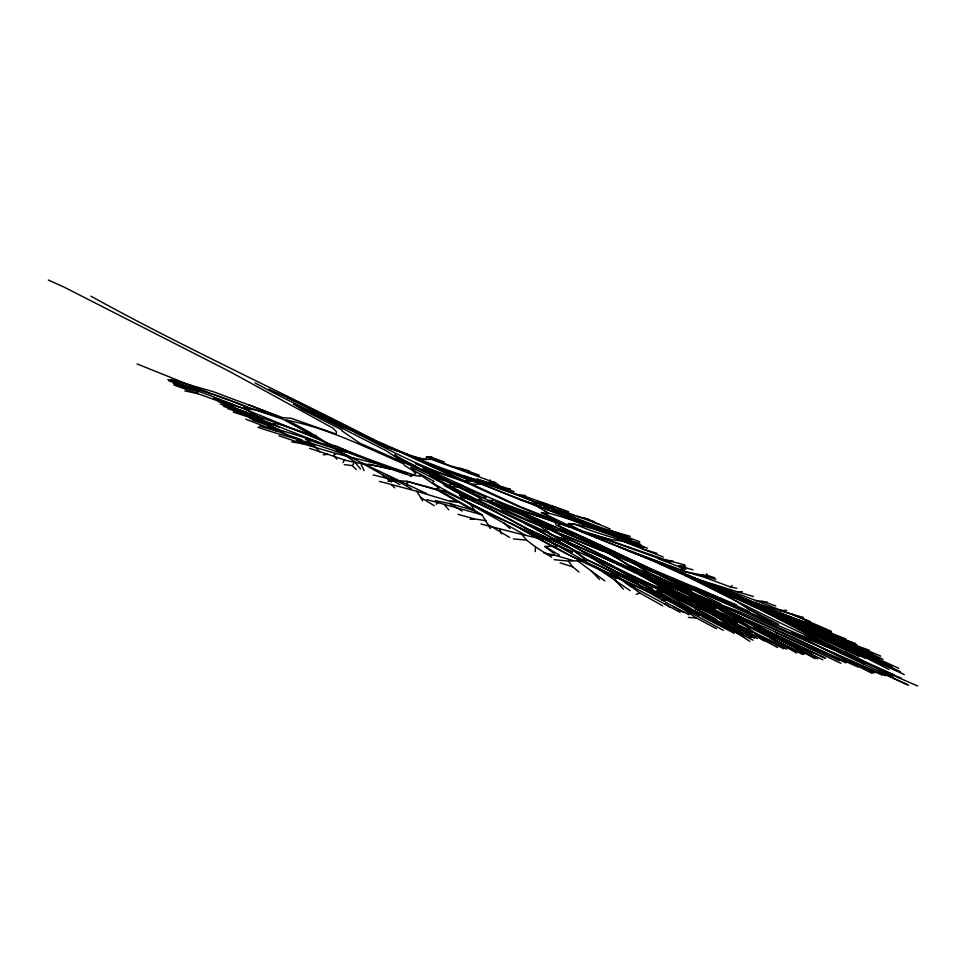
<?xml version="1.0" encoding="UTF-8"?>
<svg xmlns="http://www.w3.org/2000/svg" width="966" height="966" viewBox="0 0 966 966"><rect width="100%" height="100%" fill="white"/><g stroke="black" fill="none" stroke-linecap="round" stroke-linejoin="round"><path stroke-width="1.45" d="M535.236 551.598L535.466 546.889L526.555 540.079L521.942 534.5L480.959 524.007M431.887 456.99L426.465 457.099L425.656 459.43L413.557 456.773L378.503 444.3M344.282 464.622L352.409 465.6L354.51 461.615C332.219 446.594 310.581 431.041 285.996 420.005C327.1 427.866 365.184 447.113 403.365 463.704L404.537 465.467L412.096 470.116L415.815 473.618L413.738 474.837C330.457 448.152 251.993 408.497 168.941 380.894M342.93 462.593L344.548 459.985C366.802 465.938 390.445 465.286 411.492 476.552L411.093 474.982L420.307 476.25L419.486 474.354L439.276 488.035L435.171 488.929L406.819 481.297L396.483 480.633L387.934 481.382M406.106 472.954L405.37 474.016L386.497 467.496M626.487 550.089L684.858 571.582L704.564 577.342L730.864 587.147L732.083 585.444M355.21 432.659L390.638 448.272L405.575 453.766L422.951 459.514L431.73 459.369L489.545 480.73L490.342 479.957M436.282 504.204L438.033 502.658L481.974 514.769L490.33 528.607M407.592 473.352L379.421 464.441L336.132 453.537L333.379 455.421L336.88 459.212M630.23 536.299L548.41 513.067L544.667 514.069M636.316 594.332L639.842 592.979L662.688 605.827M483.773 498.19L486.357 497.369L466.687 488.156M591.313 540.827L590.238 541.117L619.87 555.631L652.243 574.178L666.806 581.109L858.146 667.095M467.242 497.261L465.938 497.587C517.848 521.217 566.438 551.345 616.344 578.815M509.927 488.567L510.096 489.231L477.119 479.184L475.272 479.631C453.368 472.519 431.778 464.501 410.333 455.65M643.911 547.311L642.426 547.589L618.155 539.233L647.425 548.157M449.105 485.125L452.414 484.582M478.363 500.34L481.696 499.833L488.965 502.513L499.422 507.645L503.141 510.459L540.61 526.337L549.823 534.041L579.274 549.557L601.709 564.349L635.918 581.786L643.863 589.538L683.324 612.359M545.416 506.776L543.363 507.078L549.811 508.961M316.232 435.461L313.395 435.871L224.184 404.73M470.14 519.406L474.282 518.887L486.127 520.734M487.794 482.517L490.39 482.227L498.565 484.521M458.282 487.057L451.786 486.743M323.284 454.805L328.017 454.334L344.548 459.985M476.806 499.833L481.623 498.939C452.897 483.7 422.601 471.408 394.551 454.781L399.018 458.476L412.76 464.755M551.815 519.177L699.988 580.059L738.169 592.013L742.238 591.651M479.824 484.147L472.289 484.256M516.23 494.338L525.564 495.558M554.146 559.676L568.467 561.101L587.92 560.34L608.785 570.616L631.764 587.28M755.919 603.074L779.103 610.5L786.614 610.355M553.953 553.373L544.884 546.442L558.143 546.309L525.142 527.943M662.181 600.26L670.79 600.297L689.156 611.2M470.333 480.742L413.895 457.703L464.779 480.839L471.154 480.959M488.687 500.424L493.336 500.509M550.511 555.039L554.569 555.112L572.645 560.473M571.8 523.958L568.08 523.85L580.952 530.515L609.401 539.366L622.466 541.153L663.292 557.02M715.83 579.395L700.048 574.637L684.858 571.582L678.844 565.871L685.606 566.148M632.959 542.566C611.406 536.637 590.975 525.552 568.491 523.463L573.478 527.834L541.745 512.56L548.12 513.852L544.595 510.893M542.011 539.088L557.684 539.825L555.112 536.951M244.543 408.376L250.592 408.739C223.943 396.567 195.398 389.334 167.855 379.541M688.36 617.419L696.377 617.986L716.518 628.769M624.966 540.296L631.136 540.767L639.89 543.447M174.037 385.036L225.621 403.716L243.42 408.063L255.169 409.898L283.255 419.341L312.984 435.654M450.325 501.559L458.681 502.272L480.839 514.636M513.441 538.943L526.555 540.079M700.048 574.637L707.486 575.386L714.84 577.813M712.739 584.454L755.569 600.454L767.559 602.253M637.403 544.643L641.158 545.053M596.746 535.949L666.6 560.22L673.097 561.041M546.599 503.974L533.522 501.68L536.033 504.059L531.976 503.479L548.41 513.067M291.684 441.897L302.781 443.768L336.132 453.537M460.311 495.473L464.332 496.186L444.553 485.608L443.201 483.555M730.864 587.147L736.804 588.209M349.982 456.773C320.024 444.324 288.436 437.779 257.886 427.274M475.634 500.062L460.275 497.164L466.868 502.356L525.118 535.104M670.79 600.297L657.146 590.637L668.074 592.798L688.142 604.209M543.725 552.938L554.569 555.112M435.364 500.63L449.77 503.576L475.055 510.724L469.693 503.407L443.575 490.957L438.443 489.786L481.974 514.769M184.832 390.928L198.259 393.681M569.155 514.286L548.543 507.5L608.339 530.588L615.958 532.157M477.119 479.184C514.238 492.213 549.726 510.29 588.222 519.092M558.903 538.026L571.944 540.972L621.85 564.893M556.259 537.048L560.92 538.11M521.942 534.5L541.02 538.919L559.749 540.731L557.479 537.241L568.419 539.342L521.978 514.938L487.54 500.726C553.566 535.321 626.101 555.812 691.934 591.035M245.34 414.221L259.613 417.554L269.236 424.678L286.962 434.845M368.867 464.151L391.037 469.343M170.584 379.409L213.401 391.737L282.664 417.674L291.334 418.314L335.733 433.975L336.446 432.949L336.337 431.597L332.859 428.071L230.077 371.741L63.985 287.059L48.3 280.007M469.21 470.901L450.542 465.89L426.465 457.099M373.154 474.91L396.483 480.633M267.679 426.67C306.62 437.151 344.56 451.243 382.331 465.274M447.379 485.644L445.881 485.27L453.923 490.474L467.013 496.971L459.466 495.123L491.066 509.348L526.059 528.607L691.076 602.192M666.6 560.22L684.846 564.917M379.457 481.382L416.793 491.271L449.093 501.028L456.302 500.835L435.171 488.929M581.327 531.771L609.401 539.366M426.912 499.615L438.033 502.658M631.728 539.596L589.791 524.84M678.844 565.871L693.033 569.819M457.993 514.359L474.282 518.887M489.545 480.73L496.029 482.553M233.18 412.084L279.15 426.839L317.657 441.957M437.393 490.052L406.819 481.297L407.217 485.379M779.103 610.5L803.265 617.395M259.528 426.127L277.447 431.271L301.79 439.868M296.743 440.617L314.361 445.724L319.601 451.895M574.094 528.511L580.952 530.515M738.169 592.013L753.468 596.529M467.641 472.507L478.919 475.876M698.285 579.286C750.811 600.224 801.756 625.461 855.393 643.416M642.185 548.833L657.013 553.349M252.259 419.498L269.236 424.678M511.255 492.696L446.86 470.659C501.209 491.67 555.462 513.465 610.488 533.003M223.677 406.408L240.582 411.782L279.15 426.839M560.135 562.84L572.766 566.873L578.972 572.017M520.445 499.567L541.358 506.305M591.228 534.246L670.766 562.719M691.91 576.871C750.365 602.844 808.916 628.987 869.291 650.239M345.55 452.088L305.437 439.083L314.361 445.724M309.615 448.369L328.017 454.334M618.566 539.511L591.832 530.962L573.466 523.693M213.788 398.342L234.243 405.128M608.339 530.588L620.498 534.621M552.818 520.771L562.031 523.838M278.92 435.799L302.781 443.768M173.276 383.526L198.441 391.967M468.232 483.036L432.49 470.684L415.368 463.463C459.176 484.171 502.791 505.592 549.316 519.648M630.46 540.103L596.215 529.453L564.53 517.438M523.294 495.715L568.612 511.702M227.638 408.558L271.651 423.76L278.45 423.893L315.894 437.043L339.839 451.665L361.755 462.955L426.694 493.65M555.341 522.256L510.398 506.872L556.199 527.364M576.871 516.218L599.753 524.357M731.793 593.136L780.697 613.132L824.722 629.361M466.433 477.784L464.9 476.202C519.901 493.698 572.403 518.959 626.982 538.159M558.179 523.21L569.143 527.062M583.005 517.595L594.525 521.676M761.957 601.13L775.746 605.984M459.744 479.365C424.219 468.619 391.315 451.484 358.676 434.145M212.339 393.983L248.83 407.652L279.367 416.914L248.238 404.561M469.15 480.211L482.457 484.292L521.109 500.147L556.984 513.151M253.007 420.174L279.259 429.544M843.173 639.782L856.987 644.769M459.985 468.184L479.003 475.091M429.145 456.483L444.324 462.014M715.673 602.832L738.652 611.381L885.593 675.777M497.84 485.475L514.178 491.634M542.143 503.129L553.385 507.355M616.888 545.887L684.858 571.582M755.569 600.454L810.353 621.524M780.697 613.132L845.95 638.997M220.345 404.066L240.582 411.782M245.762 419.196L277.447 431.271M552.117 509.517L581.073 521.242M546.14 528.064L550.523 529.742M611.502 530.902L639.673 541.745M443.732 480.356L429.484 474.861C475.538 500.811 524.429 521.362 572.15 544.063C642.945 573.804 709.841 611.587 777.606 647.486M218.413 401.47L247.562 412.772M658.051 558.626L686.029 569.505M816.27 630.17L833.936 637.089M434.809 476.25L359.799 443.165L341.892 430.8L342.012 429.942L301.827 409.27L293.604 403.945L329.406 420.983L397.28 450.772M786.602 618.325L848.076 643.803M137.124 363.94L211.071 393.681M592.484 521.833L610.379 529.066M559.712 533.57L603.871 551.562M879.893 658.607L762.705 609.498L658.667 563.166L690.05 576.183M552.963 519.563L519.418 506.305L464.779 480.839M807.31 625.219L670.344 568.129M724.621 601.19C668.315 579.998 615.499 551.103 560.63 526.796L557.418 522.811L541.274 515.47L651.881 560.34L685.305 575.603L782.883 624.229L840.323 651.47M553.687 511.992L581.472 523.451M804.267 621.319L831.641 632.645M814.036 626.874L853.22 643.163M901.435 678.301L657.073 573.635L558.179 528.692L576.605 534.935L594.356 545.114M568.817 516.556L582.148 522.135M858.605 646.797L880.75 656.095M572.452 551.815L494.58 516.279L469.693 503.407M736.841 605.006L652.267 569.36L583.754 537.567L535.695 519.913L485.741 499.193L422.951 468.558L452.571 483.157M613.627 533.486L644.551 547.154M570.87 555.945L643.658 589.2L740.125 630.581M552.83 506.305L574.927 515.675M597.06 528.281L613.012 535.043M495.172 501.257L551.586 525.77M657.979 572.983L771.46 622.068M805.934 624.652L873.264 653.765M802.372 627.828L892.137 666.6M544.993 531.976L524.429 523.149L568.877 546.973L586.99 559.604L641.774 585.976L723.437 630.412M814.749 658.583C759.59 626.68 698.152 607.711 643.078 575.808L691.161 594.778L743.156 621.549M791.504 614.026L831.412 631.317M334.84 445.592L359.907 456.411M879.543 669.438L917.7 685.993M874.23 672.952C759.723 616.827 642.535 566.257 525.311 516.134L556.416 530.853L561.741 535.623L619.979 563.613L703.816 600.128M842.545 643.694L768.562 612.444L904.297 674.582L842.545 643.694L891.05 666.443M562.55 539.656C654.465 581.037 747.998 618.626 839.623 660.72M708.428 586.024L741.236 600.466M415.778 466.493L397.92 458.608L386.267 450.796L308.323 410.9M831.593 637.27L870.813 654.658M693.491 586.7L749.29 611.514M585.444 538.859L628.83 565.013L708.863 601.697M268.693 389.165L305.932 406.155L356.249 432.128M530.322 530.225L568.612 547.372M849.73 646.049L898.791 668.267M800.85 627.236L755.34 606.624L864.679 664.367M872.189 673.411L791.106 632.199L831.219 648.778L908.716 685.22M827.053 650.203L882.296 675.137M649.176 574.516L629.361 565.533L637.596 571.8L706.279 606.733L749.266 632.175M846.24 646.858L900.288 671.551M407.845 454.515C356.212 432.14 304.362 409.982 255 382.85M865.282 658.293L771.713 615.028M545.561 527.834L546.14 530.201L551.115 534.331L579.95 549.654L653.511 586.133L751.85 631.981M703.091 614.931L738.592 631.184M885.158 674.582L907.207 684.737M654.948 577.27L812.032 653.958M795.477 648.609L817.719 658.836M402.11 452.994L517.571 506.075L555.088 522.026L556.09 524.924L588.511 540.405M839.913 639.263L883.021 659.271M627.634 574.142C669.353 596.565 714.574 612.396 754.361 638.321M757.718 608.435L685.292 575.313C756.644 604.716 823.286 644.008 894.057 674.787M667.748 591.735L688.529 601.48M767.258 612.661L859.04 656.602M775.324 632.404L840.903 663.292M737.3 622.961L704.299 607.276L643.537 573.973L654.634 575.881L692.912 592.991L767.535 631.1L825.29 658.244L769.322 631.679L698.889 595.551L794.137 637.765L845.902 662.893M639.999 575.011L687.031 601.613L703.646 609.425M743.699 636.111C668.593 598.063 588.632 569.759 516.412 526.12C487.939 512.234 459.273 498.806 432.2 482.71L434 481.261L415.501 471.625L410.779 467.327L424.183 473.473L463.535 494.459L528.933 525.202L567.96 546.575L584.768 558.891L577.354 560.654L604.849 580.892M583.428 538.11C604.631 549.739 629.337 556.706 647.582 573.152L645.324 574.625L654.827 581.121L689.833 599.512M679.557 592.834L723.365 613.929L802.698 654.429M643.271 587.062L611.852 571.981L639.842 592.979M750.437 622.853L685.884 591.47M727.277 619.423L774.635 642.402L786.638 649.128M712.51 613.965L739.932 627.296M374.639 440.061C280.43 391.411 183.769 347.543 90.901 296.164M533.075 533.413L572.21 552.528M474.197 491.73L458.005 483.785L454.213 482.891L460.384 486.816M798.604 647.788L822.815 659.814M666.455 583.778L715.48 608.701M592.895 565.315L635.411 586.495M804.014 654.356L778.825 641.798L753.238 627.393M729.04 612.734L759.493 627.985M635.918 581.786L602.796 564.591L583.609 551.683L610.862 564.905L630.086 577.318L652.243 588.415M690.533 577.777L733.943 599.608M672.155 579.322L721.24 604.185M668.858 594.513L716.712 619.496M752.985 640.18L689.289 608.037L644.817 587.449L680.933 607.723L696.377 617.986M541.262 512.535L565.847 525.009M287.421 397.606L346.383 427.769M657.146 590.637L681.706 605.187L713.113 621.162M732.832 599.005L747.394 608.387L778.499 624.217M659.319 575.06L688.384 589.852M856.613 652.992L889.07 669.583M844.429 651.579L892.717 676.417M804.497 634.722L828.804 647.377M702.403 616.731L734.232 633.285M730.308 613.651L798.218 649.249M626.089 583.186L680.112 612.311M695.375 608.749L713.959 618.602M673.217 606.31L689.036 614.75M723.365 613.929L745.619 625.944L755.895 633.938L783.728 648.874M243.42 408.063L259.613 417.554M689.869 595.95L709.056 606.358M719.767 609.667L747.612 624.942M630.086 577.318L660.225 593.885M569.735 555.257L509.77 522.654M386.388 474.934L411.456 488.82M596.795 546.611L620.341 560.135L637.596 571.8M361.755 462.955L399.996 484.69M747.394 608.387L764.818 618.192M767.535 631.1L803.157 651.096M770.083 638.007L796.624 653.016M619.979 563.613L634.094 571.606M704.299 607.276L710.252 612.698L726.83 623.964L751.137 637.717M725.828 619.967L757.465 638.635M681.706 605.187L699.324 615.596M487.939 524.514L509.637 537.422M544.884 546.442L559.471 555.209M755.895 633.938L771.242 643.211M653.511 586.133L690.448 608.423M449.77 503.576L462.146 511.038M420.669 497.418L434.229 505.677M726.83 623.964L742.987 633.974M729.149 628.129L749.785 641.315M535.466 546.889L551.707 557.261M758.624 637.367L764.191 640.941M598.799 569.24L630.158 590.637M687.031 601.613L698.986 609.667M657.242 585.082L668.074 592.798M665.127 603.822L669.716 607.252M382.536 474.91L391.302 482.058M503.781 522.968L509.963 528.511M246.753 415.114L250.87 419.015M391.29 484.57L394.696 487.83M590.902 570.713L599.524 579.443M352.409 465.6L356.2 469.585M615.088 580.083L623.372 589.139M444.469 504.759L448.767 509.831M354.51 461.615L360.523 469.053M568.467 561.101L572.766 566.873M706.484 573.816L707.486 575.386M416.793 491.271L422.673 500.823M361.151 464.308L364.11 470.708M499.893 529.259L501.354 533.92"/></g></svg>
